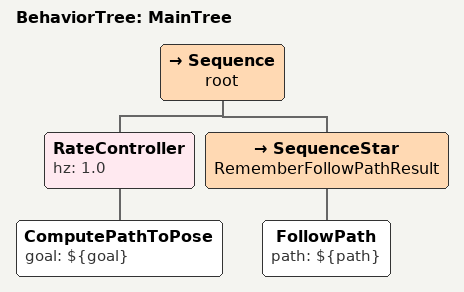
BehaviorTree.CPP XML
<root main_tree_to_execute="MainTree">
  <BehaviorTree ID="MainTree">
    <Sequence name="root">
      <RateController hz="1.0">
        <ComputePathToPose goal="${goal}"/>
      </RateController>
      <SequenceStar name="RememberFollowPathResult">
        <FollowPath path="${path}"/>
      </SequenceStar>
    </Sequence>
  </BehaviorTree>
</root>
